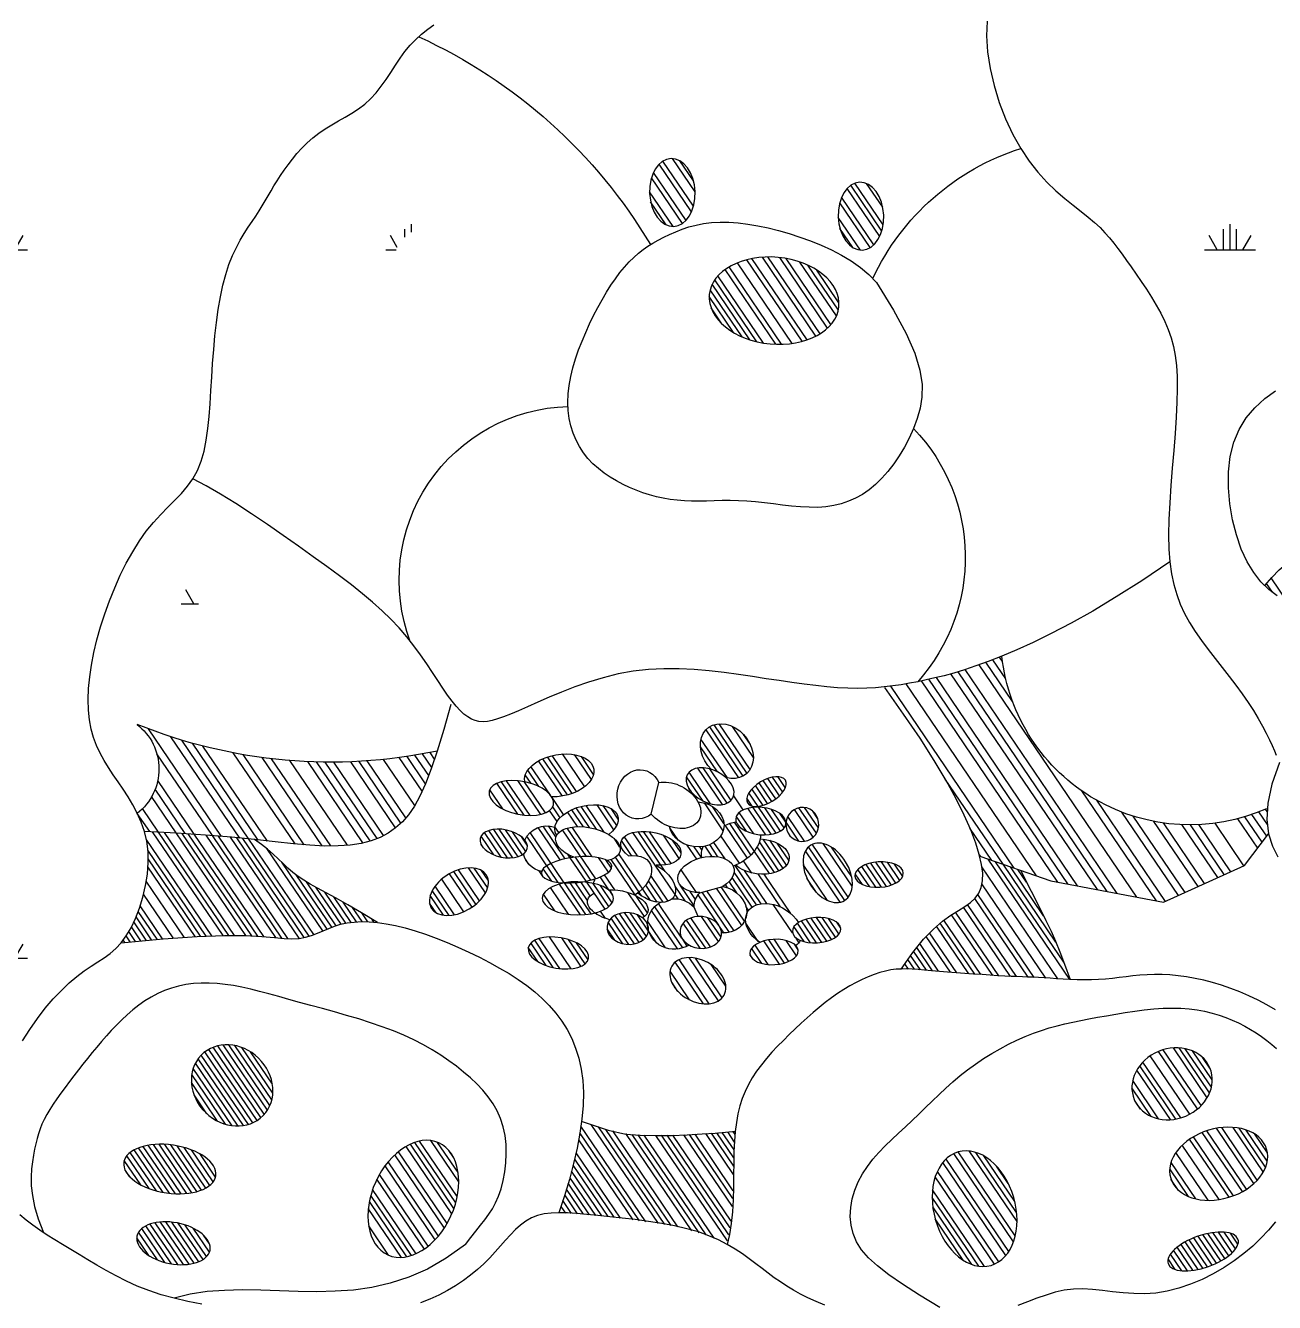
# Model space of a CAD drawing. Extents: x 5873 to 10557, y 9936 to 14099.
# Drawn here: x 8792.1 to 9097.2, y 11782.8 to 12095 of the extents above; entities that cross this region are included whole.
import ezdxf

# ---------------------------------------------------------------- set-up
doc = ezdxf.new("R2010")
doc.units = 0
doc.header["$MEASUREMENT"] = 0
for name, color, linetype in [('3', 3, 'CONTINUOUS'), ('4', 4, 'CONTINUOUS'), ('7', 7, 'CONTINUOUS'), ('BH', 3, 'CONTINUOUS'), ('TEXT', 3, 'CONTINUOUS')]:
    doc.layers.add(name, color=color, linetype=linetype)

# ---------------------------------------------------------------- blocks, each defined once
blk = doc.blocks.new('玩具-01')
at = {"layer": '3'}
for points in [[(71.6, 291.81), (66.23, 286.02), (62.14, 280.98), (59.17, 276.61), (57.17, 272.79), (55.97, 269.43), (55.42, 266.42), (55.34, 263.66), (55.59, 261.04), (56.02, 258.49), (56.6, 256), (57.32, 253.59), (58.16, 251.28), (59.11, 249.07), (60.17, 247), (61.33, 245.08), (62.56, 243.32), (63.87, 241.74), (65.25, 240.33), (66.71, 239.1), (68.26, 238.02), (69.9, 237.09), (71.62, 236.32), (73.45, 235.67), (75.37, 235.16), (77.4, 234.78), (79.51, 234.48), (81.68, 234.27), (83.89, 234.1), (86.11, 233.95), (88.33, 233.81), (90.51, 233.63), (92.64, 233.41), (94.7, 233.11), (96.69, 232.76), (98.62, 232.38), (100.5, 231.97), (102.33, 231.57), (104.13, 231.19), (105.9, 230.86), (107.65, 230.58), (109.39, 230.39), (111.12, 230.28), (112.84, 230.25), (114.55, 230.29), (116.26, 230.42), (117.97, 230.63), (119.69, 230.91), (121.4, 231.27), (123.12, 231.71), (124.83, 232.24), (126.52, 232.85), (128.17, 233.56), (129.77, 234.37), (131.29, 235.29), (132.74, 236.33), (134.09, 237.49), (135.33, 238.77), (136.45, 240.18), (137.45, 241.71), (138.32, 243.35), (139.06, 245.1), (139.66, 246.94), (140.12, 248.88), (140.43, 250.91), (140.59, 253.02), (140.61, 255.19), (140.51, 257.42), (140.29, 259.68), (139.97, 261.95), (139.57, 264.23), (139.09, 266.5), (138.55, 268.73), (137.96, 270.91), (137.33, 273.04), (136.65, 275.1), (135.94, 277.08), (135.19, 278.97), (134.41, 280.75), (133.61, 282.42), (132.77, 283.97), (131.91, 285.39), (131.02, 286.69), (130.09, 287.89), (129.13, 289), (128.11, 290.04), (127.05, 291.04), (125.92, 292), (124.73, 292.94), (123.47, 293.88), (122.13, 294.8), (120.7, 295.7), (119.17, 296.54), (117.54, 297.33), (115.79, 298.03), (113.92, 298.65), (111.92, 299.15), (109.78, 299.54), (107.51, 299.81), (105.13, 299.96), (102.66, 300.01), (100.1, 299.95), (97.47, 299.8), (94.79, 299.55), (92.08, 299.22), (89.34, 298.8), (86.6, 298.27), (83.89, 297.62), (81.23, 296.83), (78.65, 295.88), (76.16, 294.73), (73.81, 293.39), (71.6, 291.81)], [(-11.64, 238.25), (-5.81, 232.47), (-0.4, 227.37), (4.61, 222.9), (9.24, 218.99), (13.51, 215.6), (17.44, 212.66), (21.05, 210.12), (24.35, 207.92), (27.37, 206.01), (30.15, 204.35), (32.7, 202.9), (35.07, 201.65), (37.29, 200.55), (39.39, 199.59), (41.4, 198.72), (43.35, 197.91), (45.28, 197.14), (47.21, 196.42), (49.15, 195.73), (51.13, 195.1), (53.17, 194.52), (55.29, 193.99), (57.5, 193.52), (59.83, 193.12), (62.3, 192.78), (64.9, 192.51), (67.64, 192.28), (70.5, 192.09), (73.49, 191.93), (76.61, 191.79), (79.85, 191.65), (83.2, 191.52), (86.67, 191.37), (90.23, 191.18), (93.85, 190.91), (97.51, 190.54), (101.2, 190.03), (104.87, 189.34), (108.52, 188.46), (112.1, 187.34), (115.61, 185.98), (119.01, 184.4), (122.29, 182.68), (125.4, 180.88), (128.34, 179.04), (131.08, 177.24), (133.59, 175.52), (135.84, 173.95), (137.83, 172.58), (139.58, 171.41), (141.11, 170.43), (142.47, 169.63), (143.68, 169.02), (144.78, 168.58), (145.81, 168.3), (146.79, 168.18), (147.75, 168.21), (148.72, 168.39), (149.71, 168.74), (150.74, 169.25), (151.82, 169.94), (152.96, 170.8), (154.19, 171.85), (155.52, 173.09), (156.96, 174.52), (158.52, 176.11), (160.19, 177.82), (161.98, 179.62), (163.88, 181.47), (165.9, 183.34), (168.03, 185.18), (170.28, 186.97), (172.65, 188.68), (175.15, 190.32), (177.81, 191.92), (180.64, 193.5), (183.67, 195.09), (186.92, 196.7), (190.4, 198.37), (194.14, 200.12), (198.14, 201.96), (202.33, 203.85), (206.62, 205.74), (210.93, 207.57), (215.16, 209.3), (219.24, 210.87), (223.08, 212.22), (226.58, 213.31)], [(-47.16, 195.16), (-46.31, 189.58), (-46.21, 184.86), (-46.75, 180.88), (-47.82, 177.55), (-49.3, 174.76), (-51.09, 172.41)], [(-57.62, 135.58), (-55.3, 136.41), (-52.95, 137.13), (-50.58, 137.74), (-48.21, 138.26), (-45.85, 138.68), (-43.52, 139), (-41.24, 139.23), (-39.01, 139.37), (-36.83, 139.43), (-34.71, 139.4), (-32.66, 139.29), (-30.67, 139.1), (-28.76, 138.84), (-26.92, 138.51), (-25.16, 138.11), (-23.46, 137.66), (-21.81, 137.16), (-20.2, 136.65), (-18.6, 136.13), (-17.01, 135.62), (-15.4, 135.14), (-13.76, 134.7), (-12.08, 134.31), (-10.37, 133.98), (-8.65, 133.68), (-6.95, 133.43), (-5.27, 133.2), (-3.64, 132.99), (-2.08, 132.8), (-0.6, 132.61), (0.79, 132.43), (2.1, 132.24), (3.39, 132.05), (4.67, 131.86), (6, 131.66), (7.41, 131.45), (8.93, 131.24), (10.59, 131.01), (12.43, 130.78), (14.41, 130.54), (16.48, 130.29), (18.6, 130.05), (20.73, 129.81), (22.82, 129.58), (24.83, 129.37), (26.71, 129.17), (28.42, 129), (29.99, 128.83), (31.44, 128.64), (32.79, 128.43), (34.08, 128.18), (35.32, 127.86), (36.54, 127.46), (37.77, 126.96), (39.04, 126.35), (40.32, 125.63), (41.63, 124.81), (42.96, 123.89), (44.28, 122.88), (45.61, 121.78), (46.93, 120.6), (48.23, 119.34), (49.51, 118.02), (50.77, 116.63), (52.01, 115.19), (53.23, 113.69), (54.43, 112.15), (55.61, 110.56), (56.79, 108.95), (57.95, 107.3), (59.09, 105.63), (60.21, 103.94), (61.28, 102.23), (62.3, 100.5), (63.24, 98.75), (64.09, 96.99), (64.83, 95.21), (65.45, 93.42), (65.93, 91.61), (66.28, 89.77), (66.51, 87.87), (66.6, 85.88), (66.58, 83.79), (66.43, 81.57), (66.18, 79.2), (65.82, 76.65), (65.36, 73.91), (64.84, 71.02), (64.32, 68.06), (63.83, 65.07), (63.43, 62.12), (63.16, 59.26), (63.07, 56.55), (63.21, 54.06)], [(9.25, 48.66), (14.67, 50.72), (19.24, 52.55), (23.04, 54.22), (26.15, 55.8), (28.67, 57.35), (30.67, 58.93), (32.24, 60.61), (33.45, 62.44), (34.34, 64.4), (34.93, 66.45), (35.22, 68.58), (35.25, 70.75), (35.04, 72.93), (34.6, 75.09), (33.96, 77.2), (33.14, 79.23), (32.15, 81.2), (31.04, 83.11), (29.83, 84.99), (28.54, 86.83), (27.2, 88.65), (25.84, 90.48), (24.49, 92.31), (23.17, 94.16), (21.86, 96.03), (20.56, 97.91), (19.25, 99.78), (17.91, 101.63), (16.52, 103.47), (15.07, 105.28), (13.55, 107.06), (11.93, 108.78), (10.25, 110.45), (8.5, 112.06), (6.7, 113.6), (4.88, 115.05), (3.05, 116.42), (1.21, 117.69), (-0.6, 118.85), (-2.38, 119.9), (-4.15, 120.86), (-5.91, 121.73), (-7.69, 122.55), (-9.49, 123.33), (-11.34, 124.09), (-13.25, 124.84), (-15.23, 125.61), (-17.31, 126.41), (-19.45, 127.22), (-21.65, 128.02), (-23.88, 128.8), (-26.11, 129.54), (-28.35, 130.2), (-30.55, 130.79), (-32.7, 131.26), (-34.79, 131.61), (-36.81, 131.85), (-38.77, 131.97), (-40.66, 131.98), (-42.5, 131.9), (-44.29, 131.73), (-46.02, 131.47), (-47.7, 131.14), (-49.34, 130.74), (-50.94, 130.27), (-52.48, 129.74), (-53.99, 129.16), (-55.46, 128.52), (-56.89, 127.84), (-58.28, 127.11), (-59.64, 126.35)], [(222.47, 98.59), (212.57, 101.52), (204.5, 103.64), (198.03, 105.1), (192.94, 106.04), (188.99, 106.6), (185.94, 106.92), (183.58, 107.14), (181.66, 107.42), (179.98, 107.85), (178.48, 108.44), (177.1, 109.14), (175.81, 109.93), (174.56, 110.76), (173.31, 111.59), (172.02, 112.39), (170.65, 113.13), (169.16, 113.77), (167.53, 114.3), (165.78, 114.73), (163.9, 115.05), (161.88, 115.26), (159.74, 115.36), (157.45, 115.35), (155.03, 115.22), (152.47, 114.98), (149.81, 114.63), (147.06, 114.19), (144.27, 113.65), (141.45, 113.04), (138.63, 112.35), (135.85, 111.6), (133.14, 110.8), (130.51, 109.94), (127.97, 109.03), (125.54, 108.05), (123.2, 106.99), (120.97, 105.83), (118.85, 104.58), (116.84, 103.2), (114.93, 101.7), (113.15, 100.07), (111.49, 98.28), (109.96, 96.34), (108.58, 94.22), (107.35, 91.93), (106.28, 89.45), (105.38, 86.78), (104.66, 83.89), (104.13, 80.79), (103.79, 77.48), (103.61, 73.97), (103.6, 70.28), (103.74, 66.42), (104.03, 62.4), (104.45, 58.22), (105, 53.91)], [(125.93, 41.99), (125, 43.95), (124.11, 45.7), (123.26, 47.31), (122.48, 48.83), (121.78, 50.32), (121.16, 51.83), (120.65, 53.41), (120.26, 55.14), (119.99, 57.04), (119.86, 59.09), (119.88, 61.24), (120.04, 63.45), (120.36, 65.68), (120.84, 67.87), (121.49, 69.99), (122.32, 71.99), (123.32, 73.83), (124.49, 75.52), (125.82, 77.07), (127.29, 78.51), (128.89, 79.84), (130.61, 81.07), (132.43, 82.23), (134.34, 83.33), (136.34, 84.38), (138.42, 85.37), (140.6, 86.31), (142.87, 87.18), (145.25, 87.99), (147.75, 88.73), (150.36, 89.39), (153.1, 89.97), (155.97, 90.46), (158.94, 90.88), (161.97, 91.24), (165.03, 91.54), (168.09, 91.81), (171.11, 92.05), (174.06, 92.27), (176.9, 92.49), (179.61, 92.71), (182.19, 92.93), (184.65, 93.13), (187, 93.3), (189.25, 93.42), (191.43, 93.49), (193.53, 93.49), (195.58, 93.41), (197.57, 93.24), (199.51, 92.97), (201.4, 92.6), (203.23, 92.12), (205, 91.54), (206.69, 90.85), (208.32, 90.05), (209.87, 89.13), (211.35, 88.09), (212.75, 86.95), (214.08, 85.72), (215.34, 84.41), (216.54, 83.03), (217.68, 81.6), (218.77, 80.13), (219.8, 78.62), (220.79, 77.1), (221.73, 75.57), (222.64, 74.02), (223.52, 72.46), (224.38, 70.89), (225.22, 69.3), (226.04, 67.71), (226.86, 66.1), (227.68, 64.5), (228.49, 62.89), (229.27, 61.3), (230.02, 59.73), (230.72, 58.2), (231.36, 56.71), (231.93, 55.28), (232.42, 53.92), (232.81, 52.63), (233.12, 51.4), (233.36, 50.19), (233.52, 48.97), (233.64, 47.74), (233.7, 46.44), (233.72, 45.07), (233.72, 43.59), (233.68, 41.97), (233.57, 40.21), (233.31, 38.27), (232.85, 36.15), (232.13, 33.83), (231.08, 31.28), (229.66, 28.49), (227.78, 25.45)]]:
    blk.add_lwpolyline(points, dxfattribs=at)
at = {"layer": '4'}
for points in [[(34.08, 128.18), (32.11, 132.7), (30.14, 136.34), (28.22, 139.25), (26.38, 141.54), (24.66, 143.37), (23.08, 144.86), (21.7, 146.14), (20.54, 147.35), (19.63, 148.61), (19, 149.96), (18.67, 151.44), (18.65, 153.08), (18.95, 154.91), (19.6, 156.96), (20.62, 159.26), (22.01, 161.85), (23.81, 164.75), (26.05, 167.98), (28.76, 171.55), (32, 175.48), (35.8, 179.77), (40.2, 184.44), (45.25, 189.5), (50.98, 194.96)], [(20.44, 158.85), (2.27, 156.26), (-25.77, 156.26), (-43.48, 168.79), (-47.82, 177.55)], [(154.29, 171), (154.85, 164.61), (155.43, 159.17), (156.05, 154.59), (156.74, 150.75), (157.51, 147.54), (158.39, 144.85), (159.4, 142.57), (160.56, 140.59), (161.9, 138.82), (163.43, 137.23), (165.18, 135.82), (167.18, 134.58), (169.45, 133.5), (172, 132.58), (174.88, 131.82), (178.09, 131.19), (181.67, 130.7), (185.68, 130.29), (190.17, 129.9), (195.2, 129.49), (200.85, 128.99), (207.16, 128.34), (214.2, 127.5), (222.02, 126.41)], [(10.02, 157.36), (6.48, 152.84), (3.74, 149.32), (1.6, 146.51), (-0.13, 144.14), (-1.65, 141.93), (-3.16, 139.59), (-4.86, 136.85), (-6.95, 133.43)], [(103.76, 76.91), (103.66, 76.89), (97.02, 76.03), (92.58, 75.9), (89.06, 76.25), (85.41, 76.88), (81.59, 77.67), (77.81, 78.54), (74.26, 79.43), (71.16, 80.25), (68.71, 80.93), (67.1, 81.4), (66.55, 81.57)], [(125.93, 41.99), (129.93, 37.83), (133.98, 34.37), (138.08, 31.53), (142.24, 29.23), (146.46, 27.39), (150.74, 25.93), (155.08, 24.78), (159.49, 23.84), (163.97, 23.05), (168.47, 22.33), (172.95, 21.62), (177.35, 20.84), (181.65, 19.92), (185.78, 18.81), (189.71, 17.42), (193.38, 15.69)]]:
    blk.add_lwpolyline(points, dxfattribs=at)
for centre, radius, start, end in [((-19.85, 221.46), 46.23, 235.2791, 342.9691), ((204.21, 275.45), 126.1, 247.2377, 281.1897), ((234.92, 139.48), 13.77, 116.9483, 221.1708)]:
    blk.add_arc(centre, radius, start, end, dxfattribs=at)
for centre, major_axis, ratio in [((78.39, 307.06), (1.88, 8.09), 0.669347), ((124.73, 304.05), (1.88, 8.09), 0.669347), ((95.34, 282.78), (-15.83, 1.51), 0.667745), ((-36.18, 113.08), (-8.33, 5.55), 0.856369), ((-51.04, 96.02), (-10.84, 5.7), 0.699664), ((5.46, 74.01), (6.56, 12.86), 0.689082), ((-51.32, 74.26), (-7.82, 4.54), 0.43315), ((189.27, 69.47), (-8.83, -5.8), 0.878465), ((140.57, 50.56), (-3.53, 14.62), 0.671203), ((200.37, 46.53), (-11.35, 0.5), 0.518026), ((196.08, 28.88), (-9.08, 0), 0.555196)]:
    blk.add_ellipse(centre, major_axis=major_axis, ratio=ratio, dxfattribs=at)
at = {"layer": '7'}
for p, q in [((101.18, 153.87), (100.84, 161.76)), ((85.91, 137.24), (80.71, 139.79)), ((85.24, 131.45), (86.62, 133.51))]:
    blk.add_line(p, q, dxfattribs=at)
for points in [[(-67.34, 84.71), (-66.02, 82.39), (-64.58, 80.1), (-62.99, 77.84), (-61.23, 75.61), (-59.26, 73.43), (-57.11, 71.33), (-54.8, 69.34), (-52.37, 67.48), (-49.83, 65.8), (-47.23, 64.31), (-44.58, 63.07), (-41.91, 62.09), (-39.26, 61.4), (-36.63, 60.94), (-34.03, 60.64), (-31.48, 60.44), (-28.99, 60.28), (-26.57, 60.07), (-24.22, 59.76), (-21.97, 59.27), (-19.81, 58.57), (-17.72, 57.66), (-15.66, 56.58), (-13.61, 55.39), (-11.53, 54.1), (-9.4, 52.77)], [(36.93, 43.94), (39.22, 44.42), (41.34, 44.95), (43.33, 45.52), (45.19, 46.14), (46.97, 46.8), (48.68, 47.5), (50.35, 48.24), (52.02, 49.02), (53.7, 49.85), (55.42, 50.71), (57.21, 51.59), (59.09, 52.46), (61.08, 53.29), (63.21, 54.06), (65.5, 54.74), (67.98, 55.3), (70.67, 55.72), (73.57, 55.98), (76.65, 56.09), (79.85, 56.08), (83.11, 55.98), (86.36, 55.8), (89.56, 55.56), (92.64, 55.31), (95.55, 55.05), (98.24, 54.8), (100.7, 54.54), (102.95, 54.26), (105, 53.91), (106.85, 53.49), (108.53, 52.95), (110.04, 52.27), (111.39, 51.43), (112.59, 50.41), (113.68, 49.21), (114.68, 47.88), (115.63, 46.43), (116.56, 44.88), (117.5, 43.26), (118.48, 41.59), (119.53, 39.9), (120.69, 38.21), (121.95, 36.53), (123.33, 34.87), (124.82, 33.24), (126.43, 31.65), (128.15, 30.11), (130, 28.64), (131.97, 27.25), (134.07, 25.93)], [(186.47, 15.58), (189.96, 15.58), (193.38, 15.69), (196.68, 15.95), (199.82, 16.37), (202.8, 16.93), (205.64, 17.61), (208.36, 18.38), (210.95, 19.21), (213.44, 20.08), (215.84, 20.96), (218.17, 21.82), (220.43, 22.65), (222.62, 23.45), (224.74, 24.25), (226.79, 25.04), (228.77, 25.86), (230.67, 26.72), (232.49, 27.63), (234.23, 28.6)], [(241.58, 70.5), (240.39, 73.62), (239.08, 76.59), (237.65, 79.4), (236.16, 82.01), (234.62, 84.41), (233.06, 86.58), (231.52, 88.49), (230.01, 90.15), (228.56, 91.6), (227.17, 92.94), (225.86, 94.23), (224.63, 95.55), (223.5, 96.98), (222.47, 98.59), (221.56, 100.47), (220.78, 102.66), (220.14, 105.13), (219.66, 107.79), (219.36, 110.59), (219.24, 113.45), (219.34, 116.3), (219.65, 119.08), (220.21, 121.72), (221.01, 124.16), (222.02, 126.41), (223.22, 128.49), (224.56, 130.42), (226.01, 132.22), (227.52, 133.92), (229.07, 135.53), (230.61, 137.08), (232.12, 138.59), (233.56, 140.09), (234.94, 141.61), (236.24, 143.19), (237.44, 144.84), (238.53, 146.62), (239.5, 148.54), (240.34, 150.64), (241.03, 152.95), (241.57, 155.45), (241.97, 158.13), (242.23, 160.96), (242.36, 163.92), (242.34, 167.01), (242.2, 170.2), (241.92, 173.47), (241.52, 176.8), (240.99, 180.16), (240.34, 183.49), (239.58, 186.78), (238.69, 189.96), (237.69, 193.02), (236.58, 195.89), (235.36, 198.56), (234.05, 200.98), (232.67, 203.21), (231.28, 205.29), (229.93, 207.29), (228.67, 209.25), (227.54, 211.24), (226.58, 213.31), (225.86, 215.51), (225.4, 217.89), (225.18, 220.44), (225.15, 223.16), (225.3, 226.02), (225.57, 229), (225.92, 232.1), (226.34, 235.29), (226.77, 238.56), (227.18, 241.89), (227.55, 245.25), (227.87, 248.6), (228.12, 251.89), (228.29, 255.11), (228.36, 258.2), (228.31, 261.14), (228.12, 263.87), (227.8, 266.39), (227.35, 268.69), (226.81, 270.8), (226.2, 272.74), (225.55, 274.54), (224.88, 276.2), (224.22, 277.76), (223.6, 279.24), (223.03, 280.65), (222.52, 282.02), (222.03, 283.35), (221.56, 284.67), (221.09, 285.98), (220.61, 287.31), (220.09, 288.68), (219.53, 290.09), (218.9, 291.56), (218.2, 293.07), (217.43, 294.61), (216.59, 296.16), (215.65, 297.7), (214.63, 299.21), (213.51, 300.67), (212.29, 302.07), (210.97, 303.39), (209.57, 304.65), (208.14, 305.89), (206.69, 307.12), (205.26, 308.4), (203.89, 309.73), (202.6, 311.15), (201.43, 312.69), (200.39, 314.37), (199.47, 316.16), (198.63, 318.03), (197.84, 319.95), (197.05, 321.88), (196.24, 323.78), (195.38, 325.63), (194.41, 327.38), (193.34, 329.01), (192.17, 330.54), (190.93, 331.98), (189.66, 333.34)], [(57.09, 359.7), (56.58, 356.1), (55.6, 352.32), (54.21, 348.43), (52.47, 344.54), (50.43, 340.72), (48.17, 337.07), (45.73, 333.67), (43.17, 330.62), (40.56, 327.97), (37.94, 325.71), (35.33, 323.77), (32.77, 322.12), (30.31, 320.69), (27.97, 319.44), (25.8, 318.32), (23.82, 317.28), (22.06, 316.28), (20.5, 315.29), (19.08, 314.29), (17.76, 313.27), (16.51, 312.21), (15.27, 311.1), (14, 309.91), (12.67, 308.64), (11.23, 307.27), (9.71, 305.81), (8.14, 304.26), (6.55, 302.65), (4.98, 300.98), (3.45, 299.27), (2, 297.52), (0.66, 295.74), (-0.54, 293.95), (-1.61, 292.1), (-2.57, 290.13), (-3.42, 288.01), (-4.17, 285.68), (-4.85, 283.08), (-5.45, 280.18), (-5.99, 276.93), (-6.5, 273.28), (-6.97, 269.33), (-7.43, 265.17), (-7.89, 260.9), (-8.37, 256.61), (-8.89, 252.41), (-9.46, 248.4), (-10.1, 244.66), (-10.82, 241.29), (-11.64, 238.25), (-12.57, 235.5), (-13.61, 233), (-14.78, 230.71), (-16.09, 228.58), (-17.55, 226.56), (-19.17, 224.62), (-20.95, 222.71), (-22.86, 220.82), (-24.88, 218.96), (-26.94, 217.12), (-29.04, 215.29), (-31.11, 213.49), (-33.13, 211.69), (-35.05, 209.91), (-36.85, 208.13), (-38.52, 206.39), (-40.04, 204.7), (-41.42, 203.08), (-42.66, 201.55), (-43.73, 200.13), (-44.65, 198.85), (-45.41, 197.72), (-46, 196.77)], [(-38.97, 235.08), (-36.65, 236.21), (-34.4, 237.68), (-32.24, 239.54), (-30.17, 241.85), (-28.19, 244.62), (-26.36, 247.79), (-24.72, 251.27), (-23.34, 254.95), (-22.27, 258.75), (-21.57, 262.57), (-21.28, 266.32), (-21.47, 269.9), (-22.17, 273.25), (-23.34, 276.34), (-24.94, 279.19), (-26.89, 281.81), (-29.14, 284.22)], [(161.88, 115.26), (166.15, 116.87), (169.81, 118.16), (172.93, 119.2), (175.59, 120.05), (177.86, 120.76), (179.81, 121.4), (181.52, 122.01), (183.06, 122.67), (184.5, 123.4), (185.88, 124.22), (187.24, 125.09), (188.63, 125.99), (190.07, 126.9), (191.63, 127.8), (193.32, 128.67), (195.2, 129.49)]]:
    blk.add_lwpolyline(points, dxfattribs=at)
for centre, radius, start, end in [((14.5, 277.87), 60.04, 14.2059, 61.4731), ((223.04, 205.72), 127.7, 103.7211, 138.3787), ((82.36, 221.37), 45.52, 125.3555, 211.0195), ((-62.1, 223.82), 29.64, 26.2728, 104.6591), ((130.78, 206.45), 42.45, 328.4791, 77.6057)]:
    blk.add_arc(centre, radius, start, end, dxfattribs=at)
for centre, major_axis, ratio, start_param, end_param in [((85.95, 172.45), (5.74, 4.54), 0.788102, 4.583668, 10.289959), ((96.41, 156.97), (-6.95, -2.27), 0.694434, 3.818127, 8.363513), ((105.05, 158.04), (0, -6.04), 0.884331, 5.472906, 10.330524), ((125.05, 158.93), (7.98, -3.11), 0.59593, 0, 5.040506), ((89.82, 153.5), (-6.68, 0.53), 0.82167, 4.671993, 9.197374), ((73.12, 148.69), (-7.08, 0.8), 0.60363, 4.666756, 8.789552), ((80.65, 150.11), (-5.88, 5.2), 0.628214, 0.312966, 1.847624), ((80.65, 150.11), (-5.88, 5.2), 0.628214, 4.833873, 5.243588), ((116.27, 148.43), (-7.21, 3.2), 0.579419, 2.930649, 7.208544), ((99.7, 145.63), (-7.48, -0.13), 0.528228, 2.302345, 7.567439), ((85.28, 141.89), (-6.41, 2.8), 0.610792, 1.926413, 7.354629), ((80.65, 150.11), (-5.88, 5.2), 0.628214, 3.346888, 3.835626), ((115, 143.73), (-8.01, -0.13), 0.506813, 1.917807, 7.096098), ((105.18, 136.85), (-5.88, 5.2), 0.628214, 5.283754, 7.760575), ((124.55, 140.69), (5.88, -0.8), 0.954465, 6.624937, 8.124516), ((98.23, 137.62), (-6.28, -2.54), 0.611285, 4.559749, 8.022718), ((66.66, 132.47), (-6.95, -2.27), 0.694434, 8.006231, 11.716481), ((80.2, 134.15), (-6.41, -1.47), 0.849913, 4.443128, 7.452584), ((124.55, 140.69), (5.88, -0.8), 0.954465, 9.660159, 9.75495), ((124.55, 140.69), (5.88, -0.8), 0.954465, 4.894044, 6.010371), ((80.2, 134.15), (-6.41, -1.47), 0.849913, 9.047336, 9.741649), ((90.62, 128.55), (-6.41, 1.2), 0.947489, 10.912347, 11.832445), ((105.01, 130.33), (-7.48, 0.13), 0.502314, 4.306314, 6.811674), ((105.18, 136.85), (-5.88, 5.2), 0.628214, 10.013182, 10.203236), ((90.62, 128.55), (-6.41, 1.2), 0.947489, 7.262524, 10.447903), ((105.01, 130.33), (-7.48, 0.13), 0.502314, 8.037215, 9.9715), ((66.66, 132.47), (-6.95, -2.27), 0.694434, 6.238218, 6.563607)]:
    blk.add_ellipse(centre, major_axis=major_axis, ratio=ratio, start_param=start_param, end_param=end_param, dxfattribs=at)
for centre, major_axis, ratio in [((74.59, 164.57), (-4.01, 3.6), 0.510981), ((88.35, 163.24), (-6.01, -1.73), 0.636696), ((64.47, 158.34), (-0.52, -4.13), 0.966232), ((74.59, 157.23), (-6.14, 0.53), 0.542611), ((43.74, 149.82), (-5.74, 1.47), 0.52261), ((56.16, 147.89), (-5.34, -5.87), 0.647298), ((133.1, 151.76), (-8.01, -0.13), 0.506813), ((116.53, 137.09), (-8.28, 2.54), 0.359689), ((135.23, 140.02), (-5.88, -0.13), 0.573062), ((56.19, 133.6), (-5.74, 1.47), 0.52261), ((114.93, 130.28), (-8.55, 1.6), 0.46745), ((83.87, 127.74), (-5.09, 0.39), 0.761803), ((143.78, 126.41), (-5.88, 5.2), 0.628214), ((65.38, 126.41), (-5.74, 1.47), 0.52261), ((101.56, 125.33), (-5.09, 0.39), 0.761803), ((82.34, 116), (-6.95, -2.27), 0.694434), ((117.07, 116.27), (-7.48, 0.13), 0.502314)]:
    blk.add_ellipse(centre, major_axis=major_axis, ratio=ratio, dxfattribs=at)
at = {"layer": 'BH'}
for p, q in [((72.66, 306.01), (81.36, 314.71)), ((72.71, 304.43), (82.27, 313.99)), ((72.96, 303.05), (82.98, 313.06)), ((73.56, 310.19), (78.53, 315.15)), ((119.31, 305.3), (126.22, 312.21)), ((73.97, 300.79), (83.89, 310.71)), ((74.73, 299.92), (84.1, 309.28)), ((119.03, 301.75), (128.43, 311.15)), ((119.24, 300.32), (129.18, 310.27)), ((120.19, 307.81), (124.38, 312)), ((120.17, 297.99), (130.17, 307.99)), ((120.89, 297.08), (130.41, 306.6)), ((76.97, 298.89), (83.78, 305.7)), ((78.86, 299.15), (82.85, 303.13)), ((123, 295.92), (130.23, 303.14)), ((124.7, 295.98), (129.5, 300.78)), ((80.59, 279.65), (94.4, 293.45)), ((79.49, 283.44), (88.89, 292.84)), ((79.67, 281.99), (90.91, 293.23)), ((79.68, 285.27), (86.49, 292.07)), ((81.24, 278.66), (95.96, 293.38)), ((82.79, 276.94), (98.83, 292.98)), ((83.67, 276.19), (100.15, 292.67)), ((85.63, 274.88), (102.61, 291.86)), ((86.7, 274.31), (103.74, 291.36)), ((81.69, 288.91), (82.27, 289.49)), ((89.01, 273.36), (105.85, 290.2)), ((91.56, 272.64), (107.71, 288.79)), ((92.94, 272.39), (108.54, 287.99)), ((95.93, 272.11), (109.96, 286.14)), ((97.58, 272.13), (110.52, 285.07)), ((99.36, 272.27), (110.94, 283.86)), ((101.33, 272.61), (111.18, 282.46)), ((103.62, 273.27), (111.1, 280.75)), ((106.81, 274.83), (110.11, 278.13)), ((-41.63, 234.19), (-36.71, 239.11)), ((-37.66, 235.71), (-35.83, 237.54)), ((22.37, 202.64), (26.37, 206.64)), ((23.94, 206.66), (24.87, 207.59)), ((-19.11, 156.26), (29.42, 204.78)), ((-14.21, 156.26), (32.53, 203)), ((19.68, 197.5), (27.88, 205.7)), ((-11.76, 156.26), (34.13, 202.15)), ((-9.31, 156.26), (35.75, 201.32)), ((-4.41, 156.26), (39.07, 199.73)), ((-1.96, 156.26), (40.77, 198.99)), ((0.49, 156.26), (42.5, 198.26)), ((5.91, 156.78), (46.01, 196.87)), ((11.63, 157.59), (49.62, 195.58)), ((-47.49, 176.88), (-42.95, 181.42)), ((-47.14, 179.68), (-44.48, 182.34)), ((-46.49, 182.78), (-45.96, 183.31)), ((-46.68, 175.24), (-41.37, 180.55)), ((-45.87, 173.6), (-39.74, 179.73)), ((-24.01, 156.26), (-1.03, 179.24)), ((79.3, 172.18), (85.77, 178.65)), ((79.51, 169.13), (89.05, 178.66)), ((80.08, 168.06), (90.22, 178.2)), ((-43.39, 168.73), (-34.5, 177.62)), ((-40.52, 166.7), (-30.69, 176.53)), ((-39.09, 165.68), (-28.68, 176.09)), ((-37.65, 164.67), (-26.59, 175.73)), ((-34.78, 162.64), (-22.13, 175.29)), ((-33.35, 161.62), (-19.73, 175.24)), ((-30.48, 159.59), (-14.52, 175.54)), ((-29.04, 158.57), (-11.65, 175.97)), ((-26.17, 156.54), (-5.05, 177.67)), ((14.48, 158), (32.27, 175.79)), ((80.59, 175.1), (82.73, 177.24)), ((80.87, 167.22), (91.18, 177.53)), ((81.87, 166.59), (91.93, 176.65)), ((84.59, 166.04), (92.71, 174.15)), ((87.26, 167.07), (92.5, 172.31)), ((70.25, 166.39), (72.53, 168.68)), ((70.67, 165.18), (73.8, 168.32)), ((71.28, 164.16), (74.89, 167.77)), ((72.01, 163.26), (75.86, 167.1)), ((72.84, 162.45), (76.73, 166.34)), ((73.75, 161.73), (77.51, 165.49)), ((82.65, 160.83), (89.24, 167.42)), ((83.45, 159.99), (90.83, 167.38)), ((84.52, 159.43), (92.15, 167.06)), ((87.41, 159.05), (94.03, 165.68)), ((17.34, 158.41), (24.09, 165.16)), ((60.45, 158.23), (64.71, 162.49)), ((74.77, 161.11), (78.19, 164.54)), ((75.92, 160.64), (78.74, 163.45)), ((89.38, 159.39), (94.45, 164.47)), ((116.86, 160.74), (120.59, 164.47)), ((117.15, 159.39), (122.37, 164.61)), ((118.41, 157.39), (125.24, 164.22)), ((120.13, 155.84), (127.66, 163.37)), ((121.11, 155.19), (128.74, 162.82)), ((20.2, 158.82), (20.59, 159.2)), ((60.7, 156.85), (66.04, 162.18)), ((61.01, 160.42), (62.58, 161.99)), ((61.28, 155.79), (67.04, 161.56)), ((63.16, 154.4), (68.32, 159.57)), ((68.52, 158.13), (70.28, 159.89)), ((68.68, 156.66), (72.54, 160.52)), ((69.4, 155.75), (74.26, 160.61)), ((70.35, 155.06), (75.75, 160.46)), ((71.46, 154.54), (77.07, 160.15)), ((72.71, 154.16), (78.26, 159.7)), ((77.36, 160.44), (79, 162.08)), ((79.3, 159.11), (82.24, 162.06)), ((92.84, 161.22), (93.38, 161.76)), ((122.18, 154.62), (129.74, 162.19)), ((123.32, 154.13), (130.67, 161.48)), ((126.23, 153.78), (132.24, 159.78)), ((-6.84, 133.41), (18.29, 158.54)), ((-4.58, 137.31), (16.39, 158.27)), ((-3.95, 133.03), (19.43, 156.41)), ((-1.75, 141.76), (14.48, 158)), ((2.37, 147.52), (12.58, 157.73)), ((7.99, 154.78), (10.67, 157.46)), ((64.58, 154.19), (68.48, 158.09)), ((75.69, 153.87), (80.15, 158.33)), ((77.57, 154.12), (80.7, 157.25)), ((83.15, 153.17), (88.97, 158.99)), ((83.31, 154.96), (86.88, 158.53)), ((129.42, 155.33), (132.83, 158.74)), ((131.44, 155.72), (133.21, 157.48)), ((155.71, 157.12), (157.08, 158.49)), ((156, 154.96), (158.84, 157.8)), ((156.36, 152.87), (160.62, 157.13)), ((156.73, 150.79), (162.42, 156.48)), ((37.99, 150.47), (40.57, 153.05)), ((38.53, 149.38), (42.31, 153.15)), ((39.35, 148.56), (43.77, 152.99)), ((49.64, 145.79), (58.55, 154.7)), ((50.09, 142.97), (61.16, 154.04)), ((50.21, 147.99), (56.45, 154.23)), ((50.8, 142.04), (61.98, 153.23)), ((66.38, 147.83), (71.57, 153.02)), ((67.07, 146.88), (73.19, 153.01)), ((70.09, 145.01), (80.86, 155.78)), ((74.04, 153.85), (74.11, 153.92)), ((75.39, 148.67), (81.95, 155.23)), ((76.1, 147.74), (82.94, 154.59)), ((108.89, 151.13), (111.1, 153.35)), ((108.95, 149.56), (113.08, 153.69)), ((109.43, 148.4), (114.63, 153.61)), ((111.67, 147.38), (117.25, 152.96)), ((122.19, 149.73), (125.73, 153.28)), ((126.64, 149.28), (133.18, 155.83)), ((127.69, 148.7), (134.75, 155.76)), ((130.2, 147.94), (137.48, 155.22)), ((131.64, 147.75), (138.65, 154.76)), ((133.23, 147.7), (139.68, 154.16)), ((157.2, 148.81), (164.25, 155.86)), ((158.33, 145.04), (167.97, 154.68)), ((159.91, 141.71), (171.79, 153.59)), ((160.85, 140.21), (173.74, 153.09)), ((-1.05, 132.67), (18.66, 152.37)), ((40.31, 147.89), (45.08, 152.66)), ((41.4, 147.35), (46.27, 152.21)), ((42.61, 146.92), (47.34, 151.65)), ((43.94, 146.62), (48.28, 150.96)), ((45.43, 146.48), (49.06, 150.11)), ((51.79, 141.4), (62.51, 152.13)), ((66.03, 149.11), (69.62, 152.7)), ((67.94, 146.12), (73.98, 152.16)), ((68.95, 145.5), (74.29, 150.84)), ((77.74, 146.12), (83.49, 151.87)), ((81.43, 146.55), (84.84, 149.95)), ((93.48, 148.79), (96.08, 151.39)), ((113.64, 147.72), (118.4, 152.48)), ((115.35, 147.79), (119.47, 151.92)), ((116.89, 147.7), (120.46, 151.27)), ((118.3, 147.47), (121.37, 150.55)), ((122.89, 148.8), (125.17, 151.08)), ((123.45, 147.72), (125.76, 150.04)), ((137.08, 148.29), (141.07, 152.28)), ((161.91, 138.81), (175.71, 152.62)), ((164.42, 136.43), (179.74, 151.75)), ((165.85, 135.41), (181.8, 151.36)), ((167.38, 134.49), (183.9, 151)), ((169.04, 133.7), (186.02, 150.67)), ((172.65, 132.41), (190.36, 150.12)), ((196.56, 129.37), (217.22, 150.03)), ((198.81, 129.17), (219.99, 150.34)), ((203.28, 128.74), (225.75, 151.21)), ((1.83, 132.28), (19.16, 149.61)), ((3.26, 132.07), (19.7, 148.51)), ((6.1, 131.65), (21.16, 146.7)), ((47.24, 146.66), (49.53, 148.94)), ((54.91, 141.26), (62.45, 148.79)), ((74.34, 144.35), (76.88, 146.89)), ((83.22, 146.7), (85.75, 149.23)), ((84.68, 146.53), (86.81, 148.65)), ((87.15, 145.73), (89.43, 148.01)), ((87.37, 147.59), (88.02, 148.24)), ((88.23, 145.17), (91.11, 148.06)), ((90.85, 134.73), (104.74, 148.61)), ((92.26, 145.94), (94.93, 148.61)), ((92.47, 144.52), (97.29, 149.34)), ((94.14, 142.91), (100.77, 149.55)), ((95.23, 140.74), (103.55, 149.06)), ((95.25, 142.39), (102.23, 149.38)), ((102.61, 143.23), (106.62, 147.23)), ((113.37, 140.91), (119.58, 147.12)), ((176.62, 131.48), (194.85, 149.7)), ((178.7, 131.11), (197.15, 149.55)), ((183.05, 130.56), (201.87, 149.38)), ((185.27, 130.33), (204.3, 149.35)), ((192.04, 129.75), (211.88, 149.59)), ((194.31, 129.56), (214.52, 149.78)), ((7.52, 131.44), (21.97, 145.89)), ((10.39, 131.04), (23.66, 144.31)), ((57.97, 142.68), (60.92, 145.63)), ((63.17, 136.45), (71.36, 144.64)), ((65.87, 137.52), (72.76, 144.41)), ((69.35, 137.72), (76.21, 144.59)), ((70.67, 137.42), (78.67, 145.42)), ((71.79, 136.9), (78.65, 143.76)), ((104.02, 143), (107.15, 146.12)), ((107.18, 144.53), (109.01, 146.35)), ((111.53, 135.81), (121.74, 146.01)), ((114.8, 140.71), (120.73, 146.64)), ((118.89, 133.36), (129.4, 143.88)), ((119.82, 139.2), (126.6, 145.98)), ((120.93, 138.68), (127.7, 145.45)), ((122.55, 145.19), (123.71, 146.36)), ((123.01, 144.02), (125.29, 146.3)), ((205.51, 128.51), (222.59, 145.59)), ((11.84, 130.85), (24.5, 143.52)), ((14.75, 130.5), (26.1, 141.84)), ((16.21, 130.32), (26.85, 140.96)), ((72.71, 136.19), (78.87, 142.35)), ((77.03, 138.88), (79.42, 141.27)), ((86.71, 137.12), (91.48, 141.9)), ((97.42, 133.13), (107.14, 142.85)), ((99.65, 133.73), (107.79, 141.87)), ((101.3, 133.74), (108.7, 141.14)), ((108.22, 139.04), (110.01, 140.82)), ((108.77, 137.95), (111.82, 141)), ((120.36, 133.2), (130, 142.84)), ((129.52, 140.73), (131.2, 142.41)), ((129.53, 139.11), (133.67, 143.25)), ((130.23, 138.17), (135.45, 143.39)), ((131.2, 137.51), (136.96, 143.27)), ((132.36, 137.04), (138.28, 142.95)), ((133.7, 136.74), (139.41, 142.45)), ((135.24, 136.65), (140.35, 141.76)), ((137.07, 136.85), (141, 140.77)), ((17.67, 130.15), (27.57, 140.05)), ((20.61, 129.82), (28.94, 138.16)), ((61.84, 131.85), (67.78, 137.79)), ((73.85, 132.43), (81.05, 139.63)), ((74.35, 131.29), (82.14, 139.09)), ((75.94, 129.62), (84.33, 138.01)), ((77, 129.05), (85.43, 137.48)), ((79.49, 139.7), (80.14, 140.35)), ((86.68, 133.82), (90.99, 138.14)), ((89.08, 134.59), (92.17, 137.68)), ((93.13, 133.74), (98.48, 139.09)), ((94.27, 133.25), (98.77, 137.75)), ((112.62, 135.26), (117.43, 140.07)), ((113.75, 134.76), (118.65, 139.66)), ((118.72, 139.73), (119.37, 140.38)), ((139.91, 138.05), (140.64, 138.78)), ((209.91, 128.01), (221.16, 139.26)), ((22.08, 129.66), (29.59, 137.17)), ((25.03, 129.35), (30.8, 135.12)), ((50.49, 135.21), (51.71, 136.42)), ((50.64, 133.72), (53.84, 136.92)), ((51.32, 132.77), (55.43, 136.88)), ((52.21, 132.02), (56.82, 136.63)), ((53.23, 131.41), (58.07, 136.25)), ((54.37, 130.92), (59.21, 135.75)), ((55.63, 130.55), (60.23, 135.14)), ((57.03, 130.31), (61.1, 134.38)), ((73.4, 135.24), (74.24, 136.09)), ((79.91, 130.32), (86.25, 136.66)), ((86.65, 135.43), (88.33, 137.11)), ((92.26, 134.51), (92.27, 134.52)), ((95.69, 133.03), (99.24, 136.59)), ((106.45, 134), (109.59, 137.13)), ((106.49, 130.77), (110.11, 134.39)), ((107.1, 129.74), (111.93, 134.58)), ((107.86, 133.77), (110.52, 136.43)), ((107.92, 128.93), (113.54, 134.55)), ((112.08, 131.46), (115.01, 134.39)), ((121.99, 133.2), (124.59, 135.8)), ((124.27, 133.85), (125.51, 135.09)), ((128.37, 136.31), (129.29, 137.23)), ((212.1, 127.75), (221.38, 137.03)), ((214.29, 127.49), (221.88, 135.08)), ((26.51, 129.19), (31.37, 134.05)), ((27.99, 129.04), (31.95, 132.99)), ((29.47, 128.88), (32.46, 131.88)), ((58.63, 130.28), (61.78, 133.42)), ((69.65, 128.23), (73.47, 132.05)), ((73.67, 133.88), (73.76, 133.97)), ((78.79, 127.57), (82.81, 131.58)), ((79.2, 126.34), (84.45, 131.59)), ((87.47, 123.18), (96.09, 131.8)), ((88.15, 125.5), (95.36, 132.7)), ((97.57, 130.01), (101.16, 133.6)), ((98.13, 128.94), (103.19, 134)), ((106.64, 132.55), (107.53, 133.44)), ((111.06, 127.17), (117.5, 133.61)), ((112.27, 126.75), (118.88, 133.36)), ((112.49, 130.23), (116.39, 134.13)), ((113.57, 126.41), (120.02, 132.86)), ((116.43, 126.01), (122.01, 131.58)), ((137.08, 128.69), (141.18, 132.78)), ((137.27, 130.51), (139.29, 132.53)), ((137.36, 127.33), (142.59, 132.56)), ((138.42, 125.13), (144.91, 131.62)), ((218.58, 126.89), (223.5, 131.8)), ((30.93, 128.71), (32.96, 130.74)), ((32.36, 128.5), (33.46, 129.6)), ((33.73, 128.25), (33.95, 128.47)), ((59.7, 128.07), (60.82, 129.2)), ((59.81, 126.55), (62.99, 129.73)), ((59.85, 129.86), (60.85, 130.86)), ((61.37, 124.85), (65.98, 129.45)), ((62.39, 124.24), (67.23, 129.08)), ((63.53, 123.74), (68.37, 128.58)), ((78.25, 128.66), (79.64, 130.06)), ((80.84, 124.71), (86.9, 130.78)), ((81.95, 124.2), (87.83, 130.07)), ((83.28, 123.9), (88.54, 129.15)), ((88.62, 122.69), (96.66, 130.74)), ((96.47, 125.65), (99.89, 129.06)), ((96.72, 124.27), (101.68, 129.22)), ((97.36, 123.27), (103.09, 129)), ((98.22, 122.5), (104.27, 128.54)), ((107.35, 126.73), (108.87, 128.24)), ((119.89, 126.2), (123.4, 129.71)), ((139.11, 124.18), (145.92, 130.99)), ((139.88, 123.32), (146.84, 130.28)), ((141.65, 121.82), (148.46, 128.63)), ((176.63, 109.43), (196.56, 129.37)), ((177.68, 108.85), (198.06, 129.23)), ((178.78, 108.32), (199.56, 129.1)), ((179.96, 107.86), (201.06, 128.97)), ((182.64, 107.28), (204.02, 128.66)), ((184.09, 107.09), (205.51, 128.51)), ((185.58, 106.95), (206.99, 128.36)), ((188.54, 106.64), (209.91, 128.01)), ((220.73, 126.59), (224.55, 130.41)), ((66.18, 123.12), (70.27, 127.21)), ((67.78, 123.09), (70.95, 126.26)), ((86.49, 123.84), (87.76, 125.11)), ((91.6, 122.41), (97.11, 127.92)), ((94.03, 123.21), (96.39, 125.57)), ((99.28, 121.92), (105.25, 127.9)), ((100.54, 121.55), (106.04, 127.05)), ((102.07, 121.44), (106.56, 125.94)), ((109.53, 127.28), (109.92, 127.66)), ((143.76, 120.66), (149.74, 126.65)), ((144.98, 120.26), (150.21, 125.48)), ((173.66, 111.36), (187.65, 125.35)), ((174.63, 110.71), (191.84, 127.92)), ((189.98, 106.46), (211.37, 127.84)), ((191.42, 106.25), (212.83, 127.67)), ((192.85, 106.05), (214.29, 127.49)), ((195.61, 105.55), (217.15, 127.09)), ((196.99, 105.29), (218.58, 126.89)), ((198.36, 105.03), (220.02, 126.69)), ((-45.76, 114.09), (-37.74, 122.11)), ((-45.62, 115.86), (-39.59, 121.9)), ((-45.58, 112.63), (-36.19, 122.03)), ((-45.23, 111.35), (-34.83, 121.75)), ((69.95, 123.63), (71.05, 124.72)), ((104.16, 121.9), (106.51, 124.26)), ((146.4, 120.04), (150.49, 124.13)), ((148.28, 120.29), (150.29, 122.3)), ((171.63, 112.6), (180.77, 121.74)), ((172.66, 112), (183.6, 122.94)), ((201.02, 104.43), (221.21, 124.62)), ((202.36, 104.13), (220.33, 122.1)), ((-44.53, 118.59), (-42.4, 120.72)), ((-44.14, 109.18), (-32.48, 120.84)), ((-43.45, 108.23), (-31.45, 120.23)), ((-41.81, 106.6), (-29.65, 118.76)), ((75.38, 115.99), (79.88, 120.49)), ((75.7, 113.05), (83.99, 121.33)), ((76.43, 112.14), (85.47, 121.18)), ((78.54, 110.99), (87.79, 120.23)), ((79.91, 110.72), (88.64, 119.45)), ((109.64, 115.94), (113.24, 119.55)), ((110.2, 114.87), (115.27, 119.94)), ((111.06, 114.11), (116.99, 120.03)), ((113.3, 113.07), (119.93, 119.7)), ((116.05, 112.56), (122.35, 118.86)), ((168.21, 114.08), (173.52, 119.39)), ((169.42, 113.66), (175.91, 120.15)), ((170.56, 113.17), (178.3, 120.91)), ((203.69, 103.83), (219.84, 119.98)), ((-39.84, 105.31), (-28.19, 116.96)), ((-38.72, 104.8), (-27.6, 115.92)), ((83.51, 111.06), (89.46, 117)), ((117.64, 112.51), (123.35, 118.23)), ((119.43, 112.67), (124.15, 117.39)), ((121.62, 113.23), (124.55, 116.16)), ((162.76, 115.17), (163.44, 115.85)), ((164.22, 115), (166.06, 116.83)), ((165.62, 114.76), (168.59, 117.73)), ((166.94, 114.45), (171.08, 118.59)), ((205.01, 103.51), (219.53, 118.04)), ((-37.48, 104.4), (-27.11, 114.77)), ((86.62, 112.53), (88.56, 114.47)), ((207.59, 102.83), (219.28, 114.51)), ((-34.56, 104.05), (-26.59, 112.02)), ((-32.7, 104.28), (-26.74, 110.24)), ((210.18, 102.15), (219.33, 111.3)), ((-29.79, 105.56), (-27.93, 107.42)), ((212.76, 101.46), (219.61, 108.31)), ((214.02, 101.09), (219.82, 106.89)), ((-62.58, 98.9), (-56.1, 105.39)), ((-62.46, 97.39), (-54.34, 105.51)), ((-62.24, 100.88), (-58.32, 104.79)), ((-62.12, 96.1), (-52.8, 105.42)), ((-61.06, 93.89), (-50.1, 104.85)), ((-60.4, 92.92), (-48.88, 104.44)), ((-58.86, 91.19), (-46.66, 103.39)), ((215.28, 100.72), (220.07, 105.51)), ((216.54, 100.35), (220.39, 104.19)), ((-58, 90.42), (-45.64, 102.78)), ((-56.1, 89.05), (-43.78, 101.37)), ((-55.06, 88.46), (-42.94, 100.58)), ((217.8, 99.97), (220.72, 102.89)), ((219.07, 99.6), (221.13, 101.67)), ((220.33, 99.23), (221.56, 100.47)), ((-52.79, 87.46), (-41.44, 98.81)), ((221.59, 98.86), (222.1, 99.37)), ((-50.22, 86.77), (-40.26, 96.73)), ((-47.17, 86.55), (-39.54, 94.17)), ((-45.3, 86.78), (-39.53, 92.55)), ((-42.66, 87.78), (-40.29, 90.16)), ((-5.31, 72.87), (9.43, 87.61)), ((-4.81, 75), (7.77, 87.59)), ((-5.55, 69.36), (11.98, 86.89)), ((-5.41, 67.87), (12.99, 86.27)), ((-4.72, 65.29), (14.6, 84.62)), ((-3.85, 77.6), (5.66, 87.1)), ((-1.48, 81.59), (2.14, 85.22)), ((-4.19, 64.19), (15.23, 83.61)), ((-2.77, 62.34), (16.11, 81.23)), ((66.34, 80.81), (66.95, 81.43)), ((-59.37, 77.61), (-57.09, 79.89)), ((-59, 76.34), (-55.48, 79.87)), ((-58.4, 75.31), (-54.1, 79.62)), ((-57.69, 74.39), (-52.83, 79.25)), ((-56.89, 73.56), (-51.65, 78.8)), ((-56.03, 72.79), (-50.53, 78.29)), ((-1.87, 61.61), (16.37, 79.85)), ((63.62, 63.4), (78.59, 78.37)), ((63.91, 65.32), (77.28, 78.69)), ((64.19, 67.24), (75.96, 79.01)), ((64.86, 71.17), (73.37, 79.68)), ((65.21, 73.15), (72.07, 80.02)), ((65.55, 75.13), (70.78, 80.36)), ((65.87, 77.08), (69.51, 80.72)), ((66.11, 78.95), (68.23, 81.08)), ((179.09, 67.79), (190.45, 79.15)), ((179.15, 69.48), (188.66, 79)), ((179.29, 66.36), (191.97, 79.04)), ((179.68, 65.12), (193.31, 78.75)), ((179.68, 71.65), (186.4, 78.37)), ((180.22, 64.02), (194.5, 78.31)), ((-55.11, 72.07), (-49.46, 77.72)), ((-54.14, 71.4), (-48.45, 77.1)), ((-53.13, 70.79), (-47.49, 76.43)), ((-52.06, 70.22), (-46.57, 75.71)), ((-50.94, 69.71), (-45.71, 74.94)), ((0.39, 60.6), (16.42, 76.63)), ((63.19, 56.43), (83.99, 77.23)), ((63.26, 58.14), (82.63, 77.51)), ((63.29, 54.9), (85.34, 76.95)), ((63.33, 59.84), (81.27, 77.78)), ((66.6, 54.95), (88.11, 76.45)), ((68.66, 55.37), (89.54, 76.25)), ((70.45, 55.53), (91, 76.07)), ((72.25, 55.69), (92.62, 76.06)), ((75.85, 56.02), (95.86, 76.04)), ((77.51, 56.05), (97.56, 76.1)), ((79.08, 55.98), (99.43, 76.34)), ((80.64, 55.91), (101.31, 76.59)), ((83.76, 55.77), (103.69, 75.7)), ((180.88, 63.05), (195.57, 77.74)), ((181.67, 62.2), (196.51, 77.05)), ((182.56, 61.47), (197.34, 76.24)), ((183.58, 60.85), (198.06, 75.33)), ((-49.75, 69.26), (-44.92, 74.1)), ((-48.49, 68.9), (-44.2, 73.18)), ((-47.1, 68.65), (-43.61, 72.14)), ((1.81, 60.39), (16.15, 74.73)), ((3.54, 60.49), (15.57, 72.52)), ((85.32, 55.7), (103.66, 74.04)), ((86.89, 55.63), (103.63, 72.37)), ((184.71, 60.35), (198.65, 74.28)), ((185.99, 59.99), (199.1, 73.1)), ((-45.47, 68.65), (-43.26, 70.86)), ((5.81, 61.13), (14.45, 69.77)), ((90.01, 55.48), (103.64, 69.11)), ((187.43, 59.8), (199.39, 71.76)), ((189.1, 59.83), (199.45, 70.19)), ((91.55, 55.39), (103.7, 67.54)), ((93.05, 55.26), (103.77, 65.98)), ((191.11, 60.21), (199.16, 68.27)), ((94.55, 55.12), (103.88, 64.45)), ((96.04, 54.98), (103.99, 62.93)), ((130.14, 53.14), (141.72, 64.73)), ((130.21, 51.58), (142.82, 64.19)), ((130.38, 50.12), (143.81, 63.55)), ((130.45, 56.72), (139.09, 65.36)), ((130.63, 48.74), (144.72, 62.83)), ((131.03, 58.93), (137.34, 65.25)), ((132.94, 62.48), (134.27, 63.8)), ((194.03, 61.5), (197.98, 65.44)), ((97.54, 54.85), (104.12, 61.43)), ((99.04, 54.71), (104.27, 59.95)), ((131.34, 46.18), (146.34, 61.18)), ((131.79, 44.99), (147.06, 60.26)), ((100.49, 54.53), (104.42, 58.46)), ((101.93, 54.33), (104.6, 57.01)), ((132.85, 42.79), (148.33, 58.27)), ((133.46, 41.76), (148.88, 57.18)), ((103.36, 54.14), (104.79, 55.56)), ((104.8, 53.94), (104.97, 54.11)), ((134.85, 39.88), (149.82, 54.86)), ((135.63, 39.03), (150.21, 53.61)), ((137.39, 37.52), (150.77, 50.91)), ((189.02, 46.69), (193.92, 51.59)), ((189.37, 45.41), (196.09, 52.12)), ((190.03, 44.43), (197.96, 52.36)), ((190.85, 43.62), (199.66, 52.43)), ((191.8, 42.94), (201.24, 52.37)), ((192.85, 42.35), (202.71, 52.22)), ((193.99, 41.86), (204.1, 51.97)), ((195.21, 41.45), (205.41, 51.64)), ((196.51, 41.11), (206.64, 51.24)), ((197.89, 40.86), (207.78, 50.75)), ((199.36, 40.69), (208.84, 50.18)), ((138.39, 36.89), (150.94, 49.44)), ((139.49, 36.36), (151, 47.87)), ((200.92, 40.62), (209.8, 49.5)), ((202.61, 40.68), (210.64, 48.71)), ((204.46, 40.9), (211.31, 47.75)), ((140.73, 35.96), (150.93, 46.16)), ((206.6, 41.4), (211.71, 46.51)), ((209.69, 42.86), (211.14, 44.31)), ((143.93, 35.9), (150.05, 42.02)), ((187.04, 28.38), (192.07, 33.41)), ((187.4, 30.37), (189.22, 32.19)), ((187.51, 27.21), (194.1, 33.8)), ((188.25, 26.32), (195.86, 33.92)), ((189.17, 25.61), (197.44, 33.87)), ((190.23, 25.03), (198.88, 33.68)), ((191.39, 24.56), (200.21, 33.37)), ((192.67, 24.21), (201.43, 32.96)), ((194.06, 23.96), (202.53, 32.43)), ((195.58, 23.85), (203.51, 31.78)), ((197.25, 23.88), (204.34, 30.98)), ((199.13, 24.13), (204.96, 29.96)), ((201.45, 24.81), (205.14, 28.51))]:
    blk.add_line(p, q, dxfattribs=at)

msp = doc.modelspace()

# ---------------------------------------------------------------- hatches: boundary and pattern name
at = {"layer": 'BH'}
h = msp.add_hatch(dxfattribs=at)
h.set_pattern_fill('SWAMP,_O', color=256, scale=100)
h.set_pattern_definition([(0, (-13919.92, 10827.675), (50, 86.60254), [12.5, -87.5]), (90, (-13913.673, 10827.675), (-50, 86.60254), [6.25, -166.95508]), (90, (-13912.11, 10827.675), (-50, 86.60254), [5, -168.20508]), (90, (-13915.236, 10827.675), (-50, 86.60254), [5, -168.20508]), (60, (-13910.55, 10827.675), (-50, 86.60254), [4, -96]), (120, (-13916.8, 10827.675), (-100, 4e-08), [4, -96])])
h.paths.add_polyline_path([(9458.61, 13364.83), (6458.61, 13364.83), (6458.61, 12382.33, -0.311888), (6485.91, 12412.87), (6485.91, 12419.83), (6507.61, 12419.83, -0.414214), (6480.11, 12447.33, -1), (6535.11, 12447.33, -0.414214), (6507.61, 12419.83), (6529.91, 12419.83), (6529.91, 12412.87, -0.326381), (6556.61, 12382.33), (6556.61, 12374.83), (6909.61, 12374.83), (6909.61, 12382.33, -0.311888), (6936.91, 12412.87), (6936.91, 12419.83), (6958.61, 12419.83, -0.414214), (6931.11, 12447.33, -1), (6986.11, 12447.33, -0.414214), (6958.61, 12419.83), (6980.91, 12419.83), (6980.91, 12412.87, -0.326381), (7007.61, 12382.33), (7007.61, 12374.83), (7909.61, 12374.83), (7909.61, 12382.33, -0.326381), (7936.31, 12412.87), (7936.31, 12419.83), (7958.61, 12419.83, -0.414214), (7931.11, 12447.33, -1), (7986.11, 12447.33, -0.414214), (7958.61, 12419.83), (7980.3, 12419.83), (7980.3, 12412.87, -0.311888), (8007.61, 12382.33), (8007.61, 12374.83), (8360.61, 12374.83), (8360.61, 12382.33, -0.326381), (8387.31, 12412.87), (8387.31, 12419.83), (8409.61, 12419.83, -0.414214), (8382.11, 12447.33, -1), (8437.11, 12447.33, -0.414214), (8409.61, 12419.83), (8431.3, 12419.83), (8431.3, 12412.87, -0.311888), (8458.61, 12382.33), (8458.61, 12374.83), (8458.61, 11924.83, -1), (8458.61, 11906.83), (8458.61, 11724.83), (8871.5, 11724.83), (8819.16, 11731.53), (8791.58, 11747.74), (8781.84, 11763.94), (8781.84, 11785.01), (8791.58, 11802.84), (8811.05, 11820.66), (8819.16, 11841.73), (8811.05, 11853.07), (8801.31, 11869.28), (8804.56, 11895.21), (8825.65, 11930.86), (8833.77, 11945.44), (8835.39, 11968.13), (8843.5, 12000.54), (8854.86, 12016.75), (8877.58, 12031.33), (8884.07, 12042.68), (8897.05, 12052.4), (8908.4, 12065.37), (8897.05, 12079.95), (8879.2, 12113.98), (8874.33, 12154.5), (8875.95, 12182.05), (8884.07, 12206.35), (8911.65, 12216.08), (8929.5, 12212.84), (8953.84, 12204.73), (8970.06, 12188.53), (8978.59, 12168.17), (8989.53, 12186.91), (9002.51, 12201.49), (9028.47, 12211.22), (9038.21, 12217.7), (9062.55, 12206.35), (9075.53, 12190.15), (9080.4, 12148.01), (9072.28, 12105.88), (9056.06, 12075.09), (9039.83, 12057.26), (9031.72, 12041.06), (9036.59, 12019.99), (9051.19, 12003.78), (9077.15, 11974.61), (9077.15, 11948.69), (9075.53, 11914.65), (9082.02, 11901.69), (9093.38, 11882.24), (9099.87, 11870.9), (9109.6, 11882.24), (9125.83, 11887.1), (9125.83, 11893.59), (9104.73, 11898.45), (9091.75, 11901.69), (9083.64, 11917.9), (9082.02, 11935.72), (9085.26, 11947.07), (9096.62, 11956.79), (9114.47, 11964.89), (9132.32, 11969.75), (9132.32, 11976.24), (9130.7, 11982.72), (9129.07, 11990.82), (9133.94, 12000.54), (9138.81, 12007.03), (9138.81, 12015.13), (9143.68, 12024.85), (9151.79, 12029.71), (9153.41, 12039.44), (9164.77, 12047.54), (9184.24, 12044.3), (9208.58, 12057.26), (9215.07, 12073.47), (9215.07, 12091.3), (9202.09, 12128.57), (9193.98, 12152.88), (9202.09, 12173.94), (9226.43, 12206.35), (9242.65, 12216.08), (9266.99, 12217.7), (9289.71, 12186.91), (9304.31, 12167.46), (9312.42, 12167.46), (9333.52, 12175.56), (9359.48, 12173.94), (9375.7, 12160.98), (9380.57, 12131.81), (9374.08, 12099.4), (9351.36, 12066.99), (9333.52, 12050.78), (9322.16, 12031.33), (9325.4, 12005.41), (9328.65, 11985.96), (9343.25, 11963.27), (9344.87, 11926), (9336.76, 11901.69), (9344.87, 11874.14), (9340.01, 11848.21), (9328.65, 11840.11), (9315.67, 11823.9), (9318.91, 11783.39), (9309.18, 11747.74), (9284.84, 11731.53), (9257.26, 11731.53), (9232.92, 11733.15), (9211.82, 11741.25), (9200.47, 11754.22), (9185.86, 11765.56), (9163.15, 11776.91), (9142.05, 11780.15), (9124.21, 11773.67), (9103.11, 11754.22), (9082.02, 11731.53), (9064.17, 11733.15), (9039.83, 11729.91), (9022.53, 11724.83), (9458.61, 11724.83)])

# ---------------------------------------------------------------- block references
at = {"layer": 'TEXT', "xscale": -1, "rotation": 349.1509207630367}
msp.add_blockref('玩具-01', (9015.42, 11732.05), dxfattribs=at)

doc.saveas('drawing.dxf')
